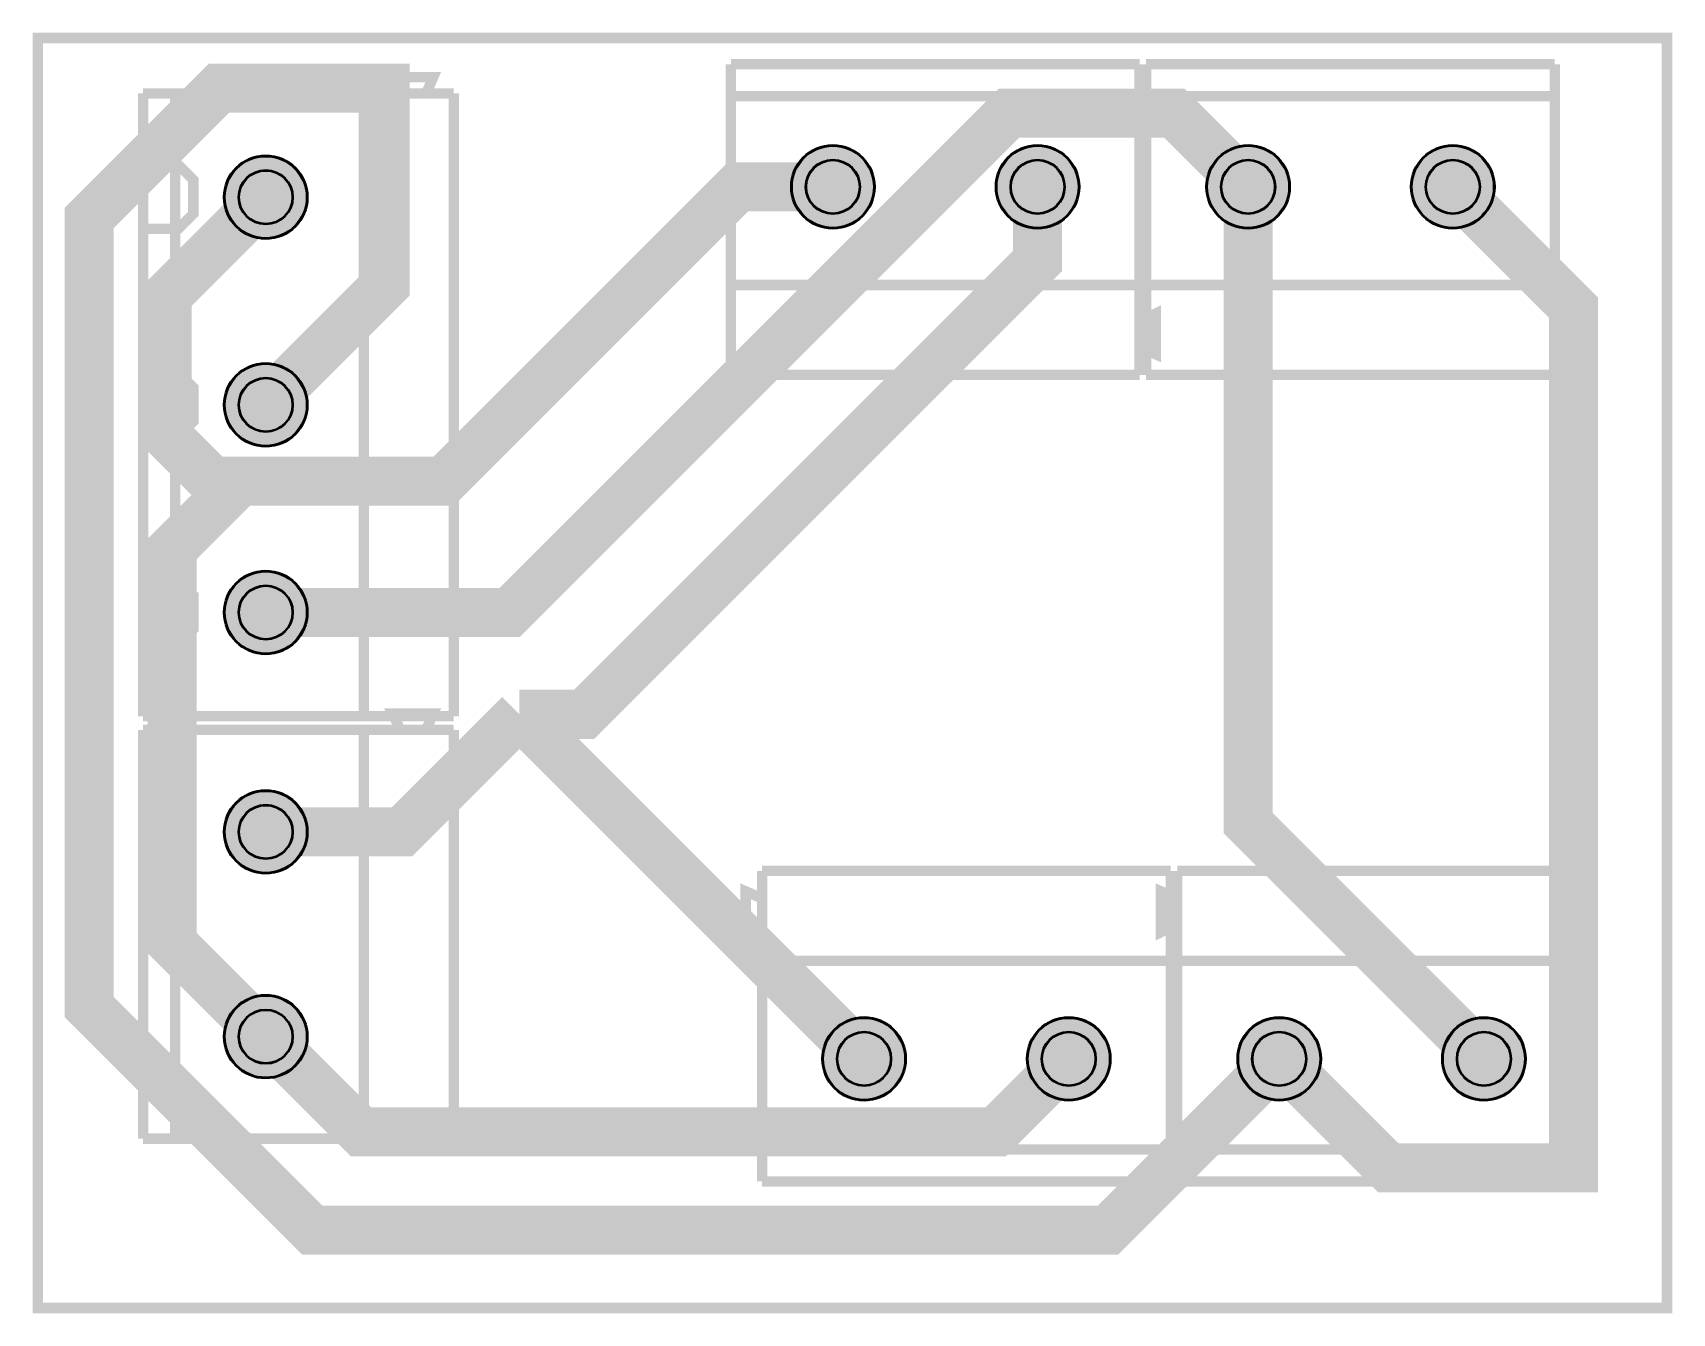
# Model space of a CAD drawing. Header units: millimetres. Extents: x 6.9 to 47, y 34.8 to 66.1.
import ezdxf

# ---------------------------------------------------------------- set-up
doc = ezdxf.new("R2010")
doc.units = ezdxf.units.MM
for name, color, linetype, true_color in [('BoardOutLine', 7, 'Continuous', 0xff00ff), ('BottomLayer', 7, 'Continuous', 0x0000ff), ('BottomSolderMaskLayer', 7, 'Continuous', 0xaa00ff), ('Multi-Layer', 7, 'Continuous', 0xc0c0c0), ('TopSilkLayer', 7, 'Continuous', 0xffcc00), ('TopSolderMaskLayer', 7, 'Continuous', 0x800080)]:
    doc.layers.add(name, color=color, linetype=linetype, true_color=true_color)

msp = doc.modelspace()

# ---------------------------------------------------------------- hatches: boundary and pattern name
at = {"layer": 'BottomSolderMaskLayer'}
for points in [[(11.548, 62.103, 1), (13.598, 62.103, 1)], [(25.426, 62.357, 1), (27.477, 62.357, 1)], [(30.435, 62.357, 1), (32.486, 62.357, 1)], [(35.586, 62.357, 1), (37.637, 62.357, 1)], [(40.595, 62.357, 1), (42.646, 62.357, 1)], [(11.548, 57.023, 1), (13.598, 57.023, 1)], [(11.548, 51.943, 1), (13.598, 51.943, 1)], [(11.548, 46.574, 1), (13.598, 46.574, 1)], [(11.548, 41.565, 1), (13.598, 41.565, 1)], [(26.188, 41.021, 1), (28.239, 41.021, 1)], [(31.197, 41.021, 1), (33.248, 41.021, 1)], [(36.348, 41.021, 1), (38.399, 41.021, 1)], [(41.357, 41.021, 1), (43.408, 41.021, 1)]]:
    msp.add_hatch(color=256, dxfattribs=at).paths.add_polyline_path(points)
at = {"layer": 'Multi-Layer'}
for points in [[(11.573, 62.103, 1), (13.573, 62.103, 1)], [(25.452, 62.357, 1), (27.452, 62.357, 1)], [(30.461, 62.357, 1), (32.461, 62.357, 1)], [(35.612, 62.357, 1), (37.612, 62.357, 1)], [(40.621, 62.357, 1), (42.621, 62.357, 1)], [(11.573, 57.023, 1), (13.573, 57.023, 1)], [(11.573, 51.943, 1), (13.573, 51.943, 1)], [(11.573, 46.574, 1), (13.573, 46.574, 1)], [(11.573, 41.565, 1), (13.573, 41.565, 1)], [(26.214, 41.021, 1), (28.214, 41.021, 1)], [(31.223, 41.021, 1), (33.223, 41.021, 1)], [(36.374, 41.021, 1), (38.374, 41.021, 1)], [(41.383, 41.021, 1), (43.383, 41.021, 1)]]:
    msp.add_hatch(color=256, dxfattribs=at).paths.add_polyline_path(points)
at = {"layer": 'TopSolderMaskLayer'}
for points in [[(11.548, 62.103, 1), (13.598, 62.103, 1)], [(25.426, 62.357, 1), (27.477, 62.357, 1)], [(30.435, 62.357, 1), (32.486, 62.357, 1)], [(35.586, 62.357, 1), (37.637, 62.357, 1)], [(40.595, 62.357, 1), (42.646, 62.357, 1)], [(11.548, 57.023, 1), (13.598, 57.023, 1)], [(11.548, 51.943, 1), (13.598, 51.943, 1)], [(11.548, 46.574, 1), (13.598, 46.574, 1)], [(11.548, 41.565, 1), (13.598, 41.565, 1)], [(26.188, 41.021, 1), (28.239, 41.021, 1)], [(31.197, 41.021, 1), (33.248, 41.021, 1)], [(36.348, 41.021, 1), (38.399, 41.021, 1)], [(41.357, 41.021, 1), (43.408, 41.021, 1)]]:
    msp.add_hatch(color=256, dxfattribs=at).paths.add_polyline_path(points)

# ---------------------------------------------------------------- linework, layer by layer
at = {"layer": 'BoardOutLine', "const_width": 0.254}
msp.add_lwpolyline([(7, 65.999), (46.863, 65.999), (46.863, 34.925), (7, 34.925), (7, 65.999)], close=True, dxfattribs=at)
at = {"layer": 'BottomLayer', "const_width": 1.2}
for points in [[(12.573, 57.023), (15.494, 59.944), (15.494, 64.77), (11.43, 64.77), (8.255, 61.595), (8.255, 42.291), (13.716, 36.83), (33.183, 36.83), (37.374, 41.021)], [(12.573, 51.943), (18.542, 51.943), (30.759, 64.161), (34.808, 64.161), (36.612, 62.357)], [(12.573, 62.103), (10.16, 59.69), (10.16, 56.261), (11.262, 55.159), (11.946, 55.159)], [(11.946, 55.159), (16.932, 55.159), (24.13, 62.357), (26.452, 62.357)], [(18.783, 49.451), (20.368, 49.451), (31.461, 60.544), (31.461, 62.357)], [(42.383, 41.021), (36.612, 46.792), (36.612, 62.357)], [(37.374, 41.021), (40.041, 38.354), (44.577, 38.354), (44.577, 59.401), (41.621, 62.357)], [(11.946, 55.159), (10.287, 53.5), (10.287, 43.851), (12.573, 41.565)], [(12.573, 46.574), (15.906, 46.574), (18.784, 49.451)], [(18.784, 49.451), (27.214, 41.021)], [(32.223, 41.021), (30.436, 39.234), (14.903, 39.234), (12.573, 41.565)]]:
    msp.add_lwpolyline(points, dxfattribs=at)
at = {"layer": 'BottomSolderMaskLayer'}
for centre, radius in [((12.573, 62.103), 1.025), ((26.452, 62.357), 1.025), ((26.452, 62.357), 0.667), ((31.461, 62.357), 1.025), ((31.461, 62.357), 0.667), ((36.612, 62.357), 1.025), ((36.612, 62.357), 0.667), ((41.621, 62.357), 1.025), ((41.621, 62.357), 0.667), ((12.573, 62.103), 0.667), ((12.573, 57.023), 1.025), ((12.573, 57.023), 0.667), ((12.573, 51.943), 1.025), ((12.573, 51.943), 0.667), ((12.573, 46.574), 1.025), ((12.573, 46.574), 0.667), ((12.573, 41.565), 1.025), ((12.573, 41.565), 0.667), ((27.214, 41.021), 1.025), ((32.223, 41.021), 1.025), ((37.374, 41.021), 1.025), ((42.383, 41.021), 1.025), ((27.214, 41.021), 0.667), ((32.223, 41.021), 0.667), ((37.374, 41.021), 0.667), ((42.383, 41.021), 0.667)]:
    msp.add_circle(centre, radius, dxfattribs=at)
at = {"layer": 'Multi-Layer'}
for centre, radius in [((12.573, 62.103), 1), ((26.452, 62.357), 1), ((26.452, 62.357), 0.65), ((31.461, 62.357), 1), ((31.461, 62.357), 0.65), ((36.612, 62.357), 1), ((36.612, 62.357), 0.65), ((41.621, 62.357), 1), ((41.621, 62.357), 0.65), ((12.573, 62.103), 0.65), ((12.573, 57.023), 1), ((12.573, 57.023), 0.65), ((12.573, 51.943), 1), ((12.573, 51.943), 0.65), ((12.573, 46.574), 1), ((12.573, 46.574), 0.65), ((12.573, 41.565), 1), ((12.573, 41.565), 0.65), ((27.214, 41.021), 1), ((32.223, 41.021), 1), ((37.374, 41.021), 1), ((42.383, 41.021), 1), ((27.214, 41.021), 0.65), ((32.223, 41.021), 0.65), ((37.374, 41.021), 0.65), ((42.383, 41.021), 0.65)]:
    msp.add_circle(centre, radius, dxfattribs=at)
at = {"layer": 'TopSilkLayer', "const_width": 0.254}
for points in [[(23.956, 57.757), (23.956, 65.357)], [(33.956, 65.357), (23.956, 65.357)], [(33.956, 57.757), (33.956, 65.357)], [(34.116, 57.757), (34.116, 65.357)], [(44.116, 65.357), (34.116, 65.357)], [(44.116, 57.757), (44.116, 65.357)], [(16.499, 64.643), (16.673, 65.043), (15.673, 65.043), (15.87, 64.643)], [(17.173, 64.643), (9.573, 64.643)], [(9.573, 64.643), (9.573, 49.403)], [(10.355, 64.643), (10.355, 49.403)], [(14.974, 64.643), (14.974, 49.403)], [(17.173, 64.643), (17.173, 49.403)], [(33.956, 64.575), (23.956, 64.575)], [(44.116, 64.575), (34.116, 64.575)], [(9.583, 62.887), (10.442, 62.887), (10.802, 62.527), (10.802, 61.696)], [(9.583, 61.333), (10.441, 61.333), (10.802, 61.694), (10.802, 62.524)], [(33.956, 59.956), (23.956, 59.956)], [(44.116, 59.956), (34.116, 59.956)], [(33.961, 58.431), (34.356, 58.257), (34.356, 59.257), (33.961, 59.06)], [(44.121, 58.431), (44.516, 58.257), (44.516, 59.257), (44.121, 59.06)], [(9.583, 57.807), (10.441, 57.807), (10.802, 57.447), (10.802, 56.616)], [(33.956, 57.757), (23.956, 57.757)], [(44.116, 57.757), (34.116, 57.757)], [(9.583, 56.253), (10.441, 56.253), (10.802, 56.614), (10.802, 57.444)], [(9.583, 52.728), (10.442, 52.728), (10.802, 52.367), (10.802, 51.536)], [(9.583, 51.173), (10.441, 51.173), (10.802, 51.534), (10.802, 52.364)], [(17.173, 49.403), (9.573, 49.403)], [(16.499, 49.074), (16.673, 49.469), (15.673, 49.469), (15.87, 49.074)], [(17.173, 49.069), (9.573, 49.069)], [(9.573, 49.069), (9.573, 39.069)], [(10.355, 49.069), (10.355, 39.069)], [(14.974, 49.069), (14.974, 39.069)], [(17.173, 49.069), (17.173, 39.069)], [(24.718, 45.621), (34.718, 45.621)], [(24.718, 45.621), (24.718, 38.021)], [(34.718, 45.621), (34.718, 38.021)], [(34.878, 45.621), (44.878, 45.621)], [(34.878, 45.621), (34.878, 38.021)], [(44.878, 45.621), (44.878, 38.021)], [(24.713, 44.947), (24.318, 45.121), (24.318, 44.121), (24.713, 44.318)], [(34.873, 44.947), (34.478, 45.121), (34.478, 44.121), (34.873, 44.318)], [(24.718, 43.422), (34.718, 43.422)], [(34.878, 43.422), (44.878, 43.422)], [(17.173, 39.069), (9.573, 39.069)], [(24.718, 38.803), (34.718, 38.803)], [(34.878, 38.803), (44.878, 38.803)], [(24.718, 38.021), (34.718, 38.021)], [(34.878, 38.021), (44.878, 38.021)]]:
    msp.add_lwpolyline(points, dxfattribs=at)
at = {"layer": 'TopSolderMaskLayer'}
for centre, radius in [((12.573, 62.103), 1.025), ((26.452, 62.357), 1.025), ((26.452, 62.357), 0.667), ((31.461, 62.357), 1.025), ((31.461, 62.357), 0.667), ((36.612, 62.357), 1.025), ((36.612, 62.357), 0.667), ((41.621, 62.357), 1.025), ((41.621, 62.357), 0.667), ((12.573, 62.103), 0.667), ((12.573, 57.023), 1.025), ((12.573, 57.023), 0.667), ((12.573, 51.943), 1.025), ((12.573, 51.943), 0.667), ((12.573, 46.574), 1.025), ((12.573, 46.574), 0.667), ((12.573, 41.565), 1.025), ((12.573, 41.565), 0.667), ((27.214, 41.021), 1.025), ((32.223, 41.021), 1.025), ((37.374, 41.021), 1.025), ((42.383, 41.021), 1.025), ((27.214, 41.021), 0.667), ((32.223, 41.021), 0.667), ((37.374, 41.021), 0.667), ((42.383, 41.021), 0.667)]:
    msp.add_circle(centre, radius, dxfattribs=at)

doc.saveas('drawing.dxf')
